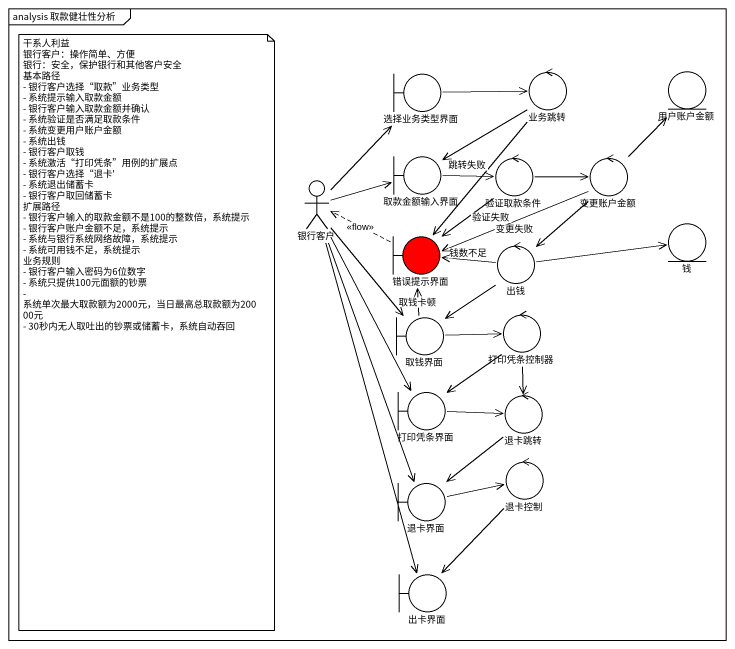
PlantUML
@startuml
mainframe analysis 取款健壮性分析
boundary 选择业务类型界面
control 业务跳转
entity 用户账户金额
boundary 取款金额输入界面
control 验证取款条件
control 变更账户金额
actor 银行客户
boundary 错误提示界面 #FF0000
control 出钱
entity 钱
boundary 取钱界面
control 打印凭条控制器
boundary 打印凭条界面
control 退卡跳转
boundary 退卡界面
control 退卡控制
boundary 出卡界面
选择业务类型界面 -right-> 业务跳转
业务跳转 --> 取款金额输入界面
业务跳转 --> 错误提示界面 : 跳转失败
取款金额输入界面 -right-> 验证取款条件
验证取款条件 -right-> 变更账户金额
验证取款条件 --> 错误提示界面 : 验证失败
变更账户金额 -up-> 用户账户金额
变更账户金额 -left-> 错误提示界面 : 变更失败
变更账户金额 --> 出钱
银行客户 -up-> 选择业务类型界面
银行客户 -right-> 取款金额输入界面
银行客户 --> 取钱界面
银行客户 --> 打印凭条界面
银行客户 --> 退卡界面
银行客户 --> 出卡界面
错误提示界面 .left.> 银行客户 : <<flow>>
出钱 -left-> 错误提示界面 : 钱数不足
出钱 -right-> 钱
出钱 --> 取钱界面
取钱界面 -up-> 错误提示界面 : 取钱卡顿
取钱界面 -right-> 打印凭条控制器
打印凭条控制器 --> 打印凭条界面
打印凭条控制器 --> 退卡跳转
打印凭条界面 -right-> 退卡跳转
退卡跳转 --> 退卡界面
退卡界面 -right-> 退卡控制
退卡控制 --> 出卡界面
note as N1
  干系人利益
  银行客户：操作简单、方便
  银行：安全，保护银行和其他客户安全
  基本路径
  - 银行客户选择“取款”业务类型
  - 系统提示输入取款金额
  - 银行客户输入取款金额并确认
  - 系统验证是否满足取款条件
  - 系统变更用户账户金额
  - 系统出钱
  - 银行客户取钱
  - 系统激活“打印凭条”用例的扩展点
  - 银行客户选择“退卡'
  - 系统退出储蓄卡
  - 银行客户取回储蓄卡
  扩展路径
  - 银行客户输入的取款金额不是100的整数倍，系统提示
  - 银行客户账户金额不足，系统提示
  - 系统与银行系统网络故障，系统提示
  - 系统可用钱不足，系统提示
  业务规则
  - 银行客户输入密码为6位数字
  - 系统只提供100元面额的钞票
  - 系统单次最大取款额为2000元，当日最高总取款额为20000元
  - 30秒内无人取吐出的钞票或储蓄卡，系统自动吞回
end note
@enduml
